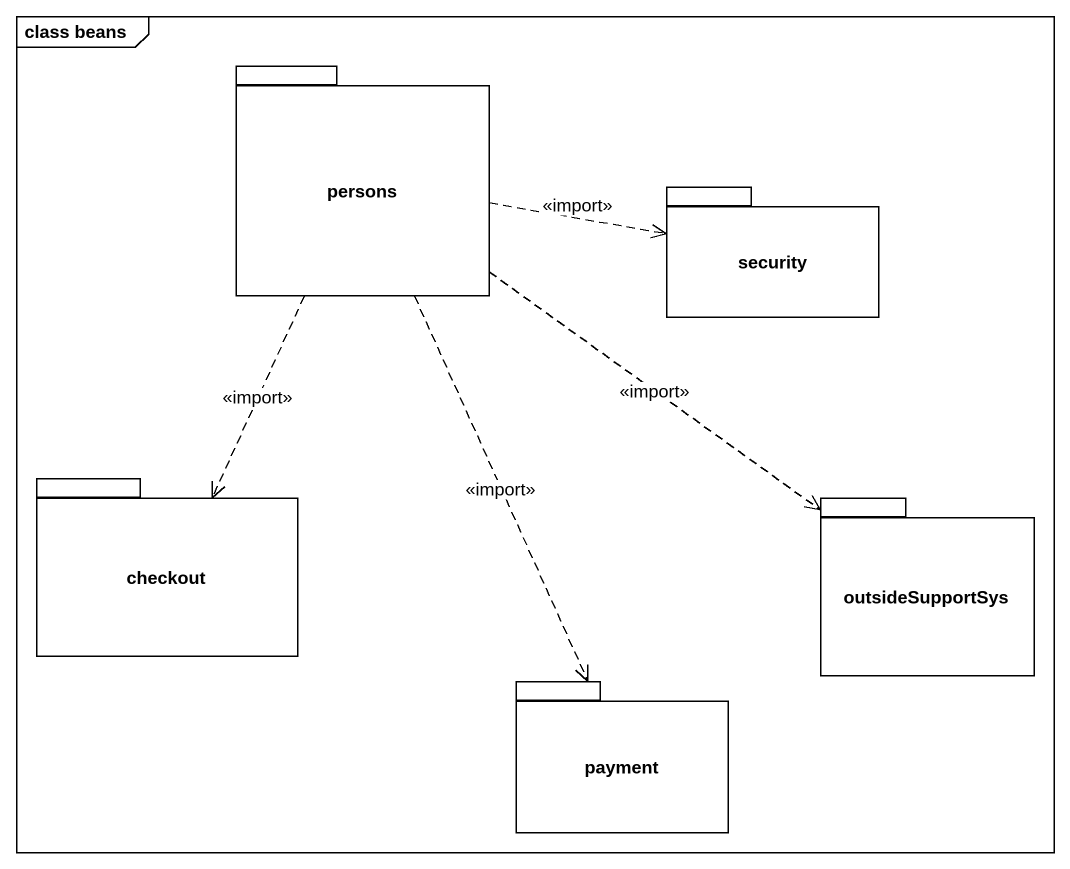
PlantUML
@startuml
mainframe class beans
package persons {
}
package security {
}
package checkout {
}
package outsideSupportSys {
}
package payment {
}
persons .right.> security : <<import>>
persons ..> checkout : <<import>>
persons ..> outsideSupportSys : <<import>>
persons ..> payment : <<import>>
@enduml
